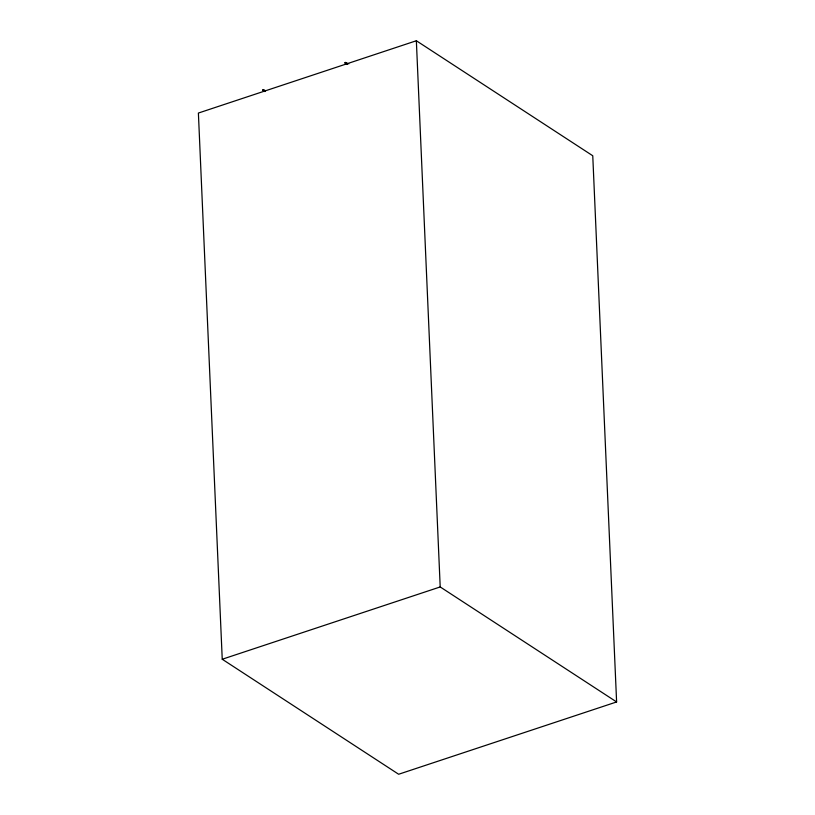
<?xml version="1.0" encoding="UTF-8"?>
<svg xmlns="http://www.w3.org/2000/svg" width="815" height="815" viewBox="0 0 815 815"><rect width="100%" height="100%" fill="white"/><g stroke="black" fill="none" stroke-linecap="round" stroke-linejoin="round"><path stroke-width="1.22" d="M264.885 91.555L262.858 90.231L263.123 89.691L265.476 90.638M347.027 64.303L345 62.979L345.275 62.439L348.8 63.865M416.353 40.75L198.391 113.051L222.24 659.243L398.647 774.25L616.609 701.949L592.76 155.757L416.353 40.75L440.202 586.943L616.609 701.949M222.24 659.243L440.202 586.943M345 62.979L347.353 63.927M262.858 90.231L265.211 91.178M345.275 62.439L347.302 63.764M263.123 89.691L265.16 91.015"/></g></svg>
